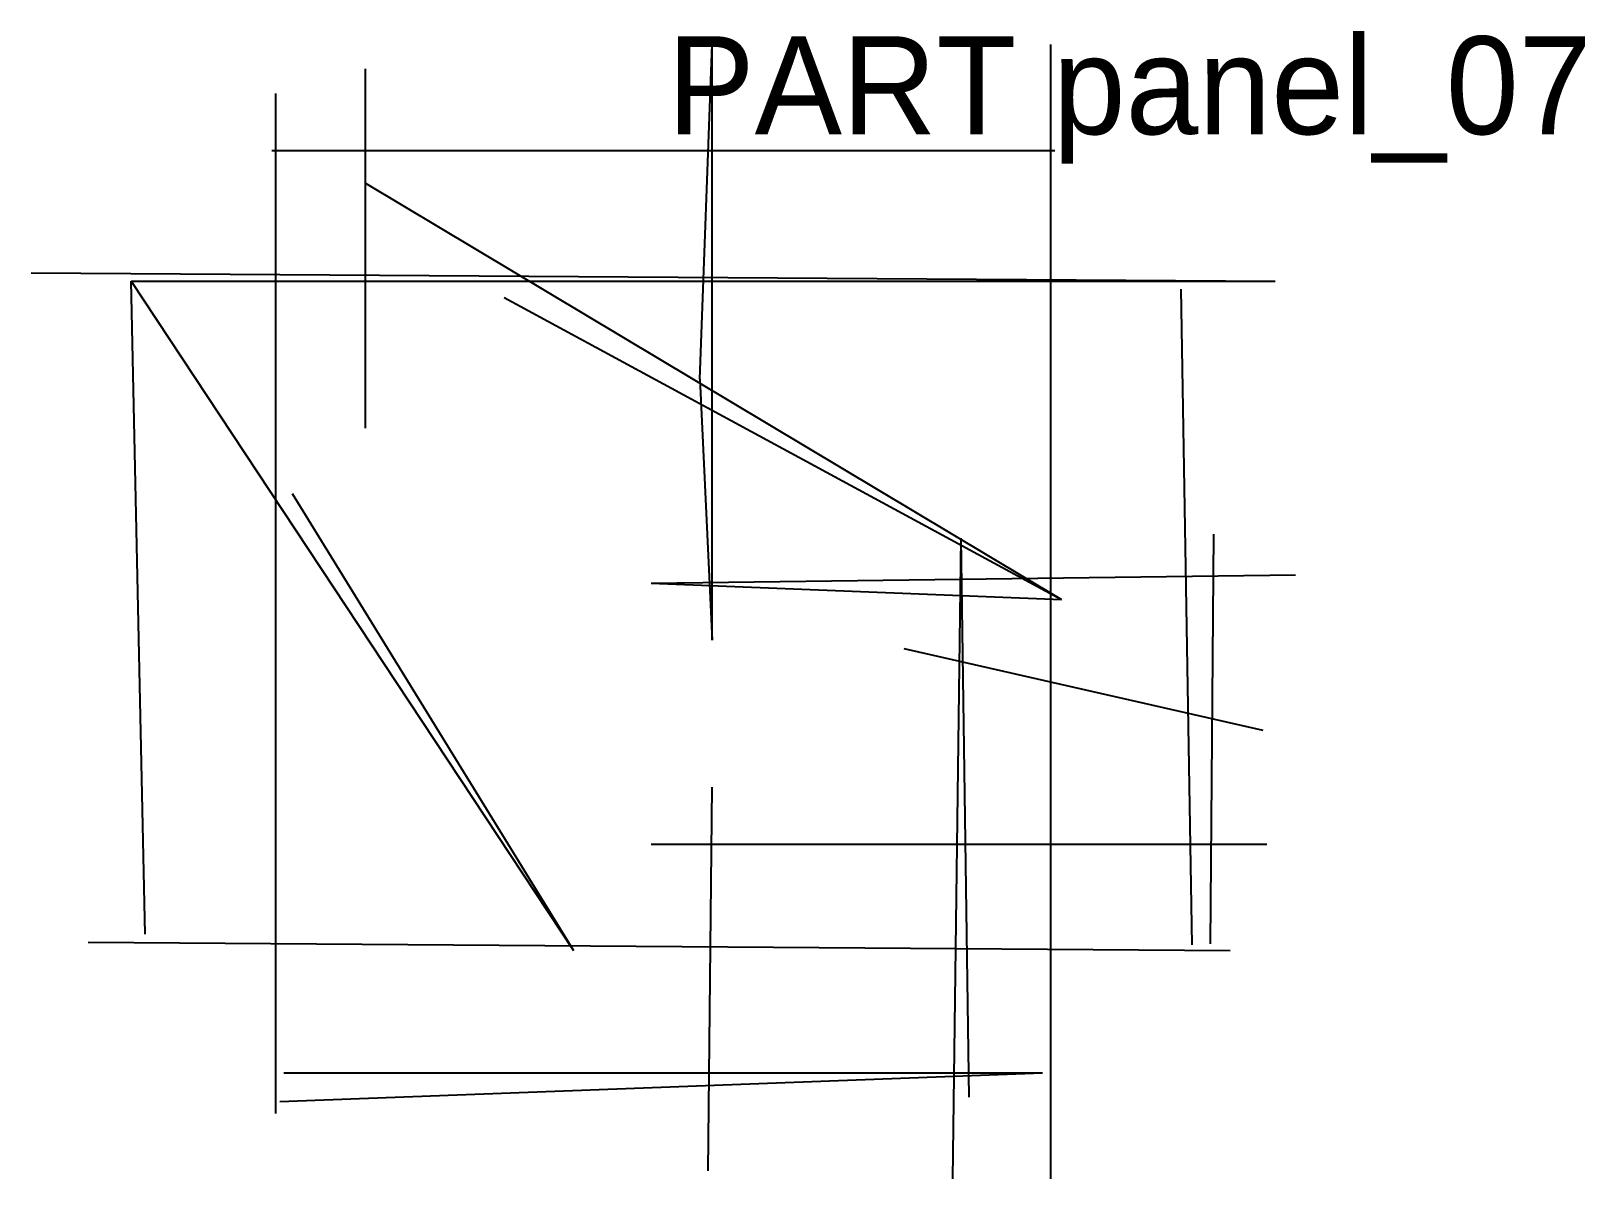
# Model space of a CAD drawing. Header units: millimetres. Extents: x 0 to 190, y 2 to 143.
import ezdxf

# ---------------------------------------------------------------- set-up
doc = ezdxf.new("R2010")
doc.units = ezdxf.units.MM
doc.layers.add('ANNOTATIONS', color=3, linetype='Continuous')
doc.layers.add('GEOMETRY', color=7, linetype='Continuous')

msp = doc.modelspace()

# ---------------------------------------------------------------- linework, layer by layer
at = {"layer": 'GEOMETRY'}
for p, q in [((82, 100), (83.5, 141)), ((83.5, 68), (83.5, 141)), ((125, 2), (125, 141)), ((125, 2), (125, 141)), ((41, 94), (41, 138)), ((30, 10), (30, 135)), ((30, 10), (30, 135)), ((29.5, 128), (125.5, 128)), ((29.5, 128), (125.5, 128)), ((41, 124), (126.33, 73)), ((0, 113), (152.5, 112)), ((12.25, 112), (152.5, 112)), ((14, 32), (12.25, 112)), ((14, 32), (12.25, 112)), ((12.25, 112), (66.5, 30)), ((142.33, 30.67), (141, 111)), ((142.33, 30.67), (141, 111)), ((58, 110), (126.33, 73)), ((82, 100), (83.5, 68)), ((32, 86), (66.5, 30)), ((113, 2), (114, 80.5)), ((115, 12), (114, 80.5)), ((144.6, 30.8), (145, 81)), ((76, 75), (155, 76)), ((76, 75), (126.33, 73)), ((107, 67), (151, 57)), ((83, 3), (83.5, 50)), ((83, 3), (83.5, 50)), ((76, 43), (151.5, 43)), ((76, 43), (151.5, 43)), ((7, 31), (147, 30)), ((7, 31), (147, 30)), ((30.5, 11.5), (124, 15)), ((31, 15), (124, 15))]:
    msp.add_line(p, q, dxfattribs=at)

# ---------------------------------------------------------------- texts
at = {"layer": 'ANNOTATIONS'}
msp.add_text('PART panel_07', height=12, dxfattribs=at).set_placement((78, 130))

doc.saveas('drawing.dxf')
